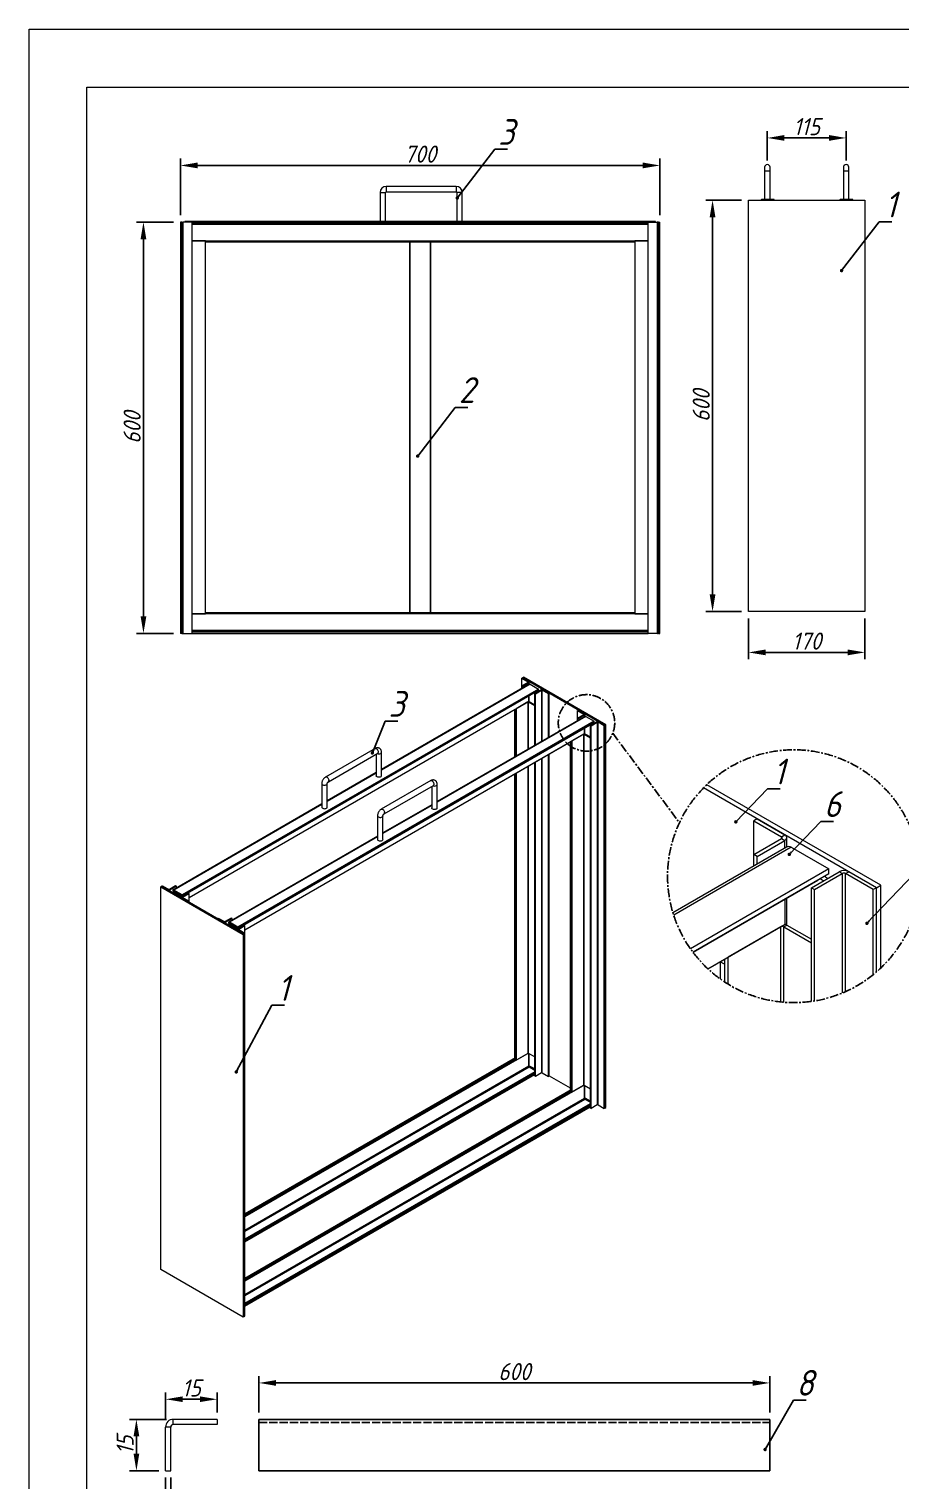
# Model space of a CAD drawing. Header units: millimetres. Extents: x -9597 to 2270, y 2583 to 7749.
# Drawn here: x -9597 to -8324, y 5631 to 7749 of the extents above; entities that cross this region are included whole.
import ezdxf

# ---------------------------------------------------------------- set-up
doc = ezdxf.new("R2010")
doc.units = ezdxf.units.MM
for name, pattern in [('ACAD_ISO02W100', [15, 12, -3]), ('CENTERX2', [20.32, 12.7, -2.54, 2.54, -2.54]), ('SLD-Solid', [0])]:
    doc.linetypes.add(name, pattern=pattern)
doc.styles.add('GENISO', font='geniso.shx', dxfattribs={"oblique": 15})
doc.dimstyles.new('Scale', dxfattribs={"dimscale": 10, "dimtxt": 2.5, "dimasz": 2.5, "dimexe": 1, "dimexo": 1, "dimgap": 0.4, "dimtad": 1, "dimdec": 0, "dimzin": 0, "dimtxsty": 'GENISO', "dimcen": 2.5, "dimclrd": 1, "dimclre": 1, "dimclrt": 256, "dimadec": 0, "dimazin": 0, "dimtfac": 1, "dimtdec": 0, "dimtmove": 0, "dimatfit": 3, "dimfxl": 1, "dimtzin": 0, "dimlwd": -1, "dimlwe": -1, "dimarcsym": 0})
doc.dimstyles.new('Scale 5B1', dxfattribs={"dimscale": 10, "dimtxt": 2.5, "dimasz": 2.5, "dimexe": 1, "dimexo": 1, "dimgap": 0.4, "dimtad": 1, "dimdec": 0, "dimlfac": 0.2, "dimzin": 0, "dimtxsty": 'GENISO', "dimcen": 2.5, "dimclrd": 1, "dimclre": 1, "dimclrt": 256, "dimadec": 0, "dimazin": 0, "dimtfac": 1, "dimtdec": 0, "dimtmove": 0, "dimatfit": 3, "dimfxl": 1, "dimtzin": 0, "dimlwd": -1, "dimlwe": -1, "dimarcsym": 0})

# ---------------------------------------------------------------- blocks, each defined once
blk = doc.blocks.new('*D40')
at = {"color": 1, "transparency": 16777216}
for p, q in [((-9397.2, 5719.6), (-9397.2, 5760.1)), ((-9347.2, 5750.1), (-9372.2, 5750.1)), ((-9322.2, 5730.8), (-9322.2, 5760.1))]:
    blk.add_line(p, q, dxfattribs=at)
for points in [[(-9372.2, 5754.3), (-9372.2, 5746), (-9397.2, 5750.1)], [(-9347.2, 5754.3), (-9347.2, 5746), (-9322.2, 5750.1)]]:
    blk.add_solid(points, dxfattribs=at)
at = {"layer": 'Defpoints', "color": 0, "transparency": 16777216}
for p in [(-9397.2, 5750.1), (-9322.2, 5720.8), (-9397.2, 5709.6)]:
    blk.add_point(p, dxfattribs=at)
at = {"transparency": 16777216, "insert": (-9359.7, 5766.6), "char_height": 25, "attachment_point": 5, "style": 'GENISO'}
blk.add_mtext('15', dxfattribs=at)
blk = doc.blocks.new('*D41')
at = {"color": 1, "transparency": 16777216}
for p, q in [((-9396.1, 5720.8), (-9449.9, 5720.8)), ((-9439.9, 5670.8), (-9439.9, 5695.8)), ((-9407.2, 5645.8), (-9449.9, 5645.8))]:
    blk.add_line(p, q, dxfattribs=at)
for points in [[(-9444.1, 5695.8), (-9435.7, 5695.8), (-9439.9, 5720.8)], [(-9444.1, 5670.8), (-9435.7, 5670.8), (-9439.9, 5645.8)]]:
    blk.add_solid(points, dxfattribs=at)
at = {"layer": 'Defpoints', "color": 0, "transparency": 16777216}
for p in [(-9439.9, 5720.8), (-9386.1, 5720.8), (-9397.2, 5645.8)]:
    blk.add_point(p, dxfattribs=at)
at = {"transparency": 16777216, "insert": (-9456.4, 5683.3), "char_height": 25, "attachment_point": 5, "rotation": 90, "style": 'GENISO'}
blk.add_mtext('15', dxfattribs=at)
blk = doc.blocks.new('*D42')
at = {"color": 1, "transparency": 16777216}
for p, q in [((-9397.2, 5635.8), (-9397.2, 5564.7)), ((-9389.7, 5635.8), (-9389.7, 5564.7)), ((-9422.2, 5574.7), (-9485.3, 5574.7)), ((-9389.7, 5574.7), (-9397.2, 5574.7)), ((-9364.7, 5574.7), (-9339.7, 5574.7))]:
    blk.add_line(p, q, dxfattribs=at)
for points in [[(-9422.2, 5578.9), (-9422.2, 5570.5), (-9397.2, 5574.7)], [(-9364.7, 5578.9), (-9364.7, 5570.5), (-9389.7, 5574.7)]]:
    blk.add_solid(points, dxfattribs=at)
at = {"layer": 'Defpoints', "color": 0, "transparency": 16777216}
for p in [(-9397.2, 5645.8), (-9389.7, 5645.8), (-9397.2, 5574.7)]:
    blk.add_point(p, dxfattribs=at)
at = {"transparency": 16777216, "insert": (-9466.3, 5591.2), "char_height": 25, "attachment_point": 5, "style": 'GENISO'}
blk.add_mtext('1.5', dxfattribs=at)
blk = doc.blocks.new('*D43')
at = {"color": 1, "transparency": 16777216}
for p, q in [((-9261, 5730.8), (-9261, 5783.9)), ((-8515.5, 5730.8), (-8515.5, 5783.9)), ((-8540.5, 5773.9), (-9236, 5773.9))]:
    blk.add_line(p, q, dxfattribs=at)
for points in [[(-9236, 5778.1), (-9236, 5769.7), (-9261, 5773.9)], [(-8540.5, 5778.1), (-8540.5, 5769.7), (-8515.5, 5773.9)]]:
    blk.add_solid(points, dxfattribs=at)
at = {"layer": 'Defpoints', "color": 0, "transparency": 16777216}
for p in [(-9261, 5773.9), (-9261, 5720.8), (-8515.5, 5720.8)]:
    blk.add_point(p, dxfattribs=at)
at = {"transparency": 16777216, "insert": (-8888.2, 5790.4), "char_height": 25, "attachment_point": 5, "style": 'GENISO'}
blk.add_mtext('600', dxfattribs=at)
blk = doc.blocks.new('*D63')
at = {"color": 1, "transparency": 16777216}
for p, q in [((-9385.7, 7467.4), (-9439.6, 7467.4)), ((-9429.6, 6892.4), (-9429.6, 7442.4)), ((-9385.7, 6867.4), (-9439.6, 6867.4))]:
    blk.add_line(p, q, dxfattribs=at)
for points in [[(-9433.8, 7442.4), (-9425.4, 7442.4), (-9429.6, 7467.4)], [(-9433.8, 6892.4), (-9425.4, 6892.4), (-9429.6, 6867.4)]]:
    blk.add_solid(points, dxfattribs=at)
at = {"layer": 'Defpoints', "color": 0, "transparency": 16777216}
for p in [(-9429.6, 7467.4), (-9375.7, 7467.4), (-9375.7, 6867.4)]:
    blk.add_point(p, dxfattribs=at)
at = {"transparency": 16777216, "insert": (-9446.1, 7167.4), "char_height": 25, "attachment_point": 5, "rotation": 90, "style": 'GENISO'}
blk.add_mtext('600', dxfattribs=at)
blk = doc.blocks.new('*D64')
at = {"color": 1, "transparency": 16777216}
for p, q in [((-9375.7, 7477.4), (-9375.7, 7560)), ((-8700.7, 7550), (-9350.7, 7550)), ((-8675.7, 7477.4), (-8675.7, 7560))]:
    blk.add_line(p, q, dxfattribs=at)
for points in [[(-9350.7, 7554.2), (-9350.7, 7545.8), (-9375.7, 7550)], [(-8700.7, 7554.2), (-8700.7, 7545.8), (-8675.7, 7550)]]:
    blk.add_solid(points, dxfattribs=at)
at = {"layer": 'Defpoints', "color": 0, "transparency": 16777216}
for p in [(-9375.7, 7550), (-9375.7, 7467.4), (-8675.7, 7467.4)]:
    blk.add_point(p, dxfattribs=at)
at = {"transparency": 16777216, "insert": (-9025.7, 7566.5), "char_height": 25, "attachment_point": 5, "style": 'GENISO'}
blk.add_mtext('700', dxfattribs=at)
blk = doc.blocks.new('*D65')
at = {"color": 1, "transparency": 16777216}
for p, q in [((-8519, 7557.3), (-8519, 7600.1)), ((-8429, 7590.1), (-8494, 7590.1)), ((-8404, 7557.3), (-8404, 7600.1))]:
    blk.add_line(p, q, dxfattribs=at)
for points in [[(-8494, 7594.3), (-8494, 7585.9), (-8519, 7590.1)], [(-8429, 7594.3), (-8429, 7585.9), (-8404, 7590.1)]]:
    blk.add_solid(points, dxfattribs=at)
at = {"layer": 'Defpoints', "color": 0, "transparency": 16777216}
for p in [(-8519, 7590.1), (-8519, 7547.3), (-8404, 7547.3)]:
    blk.add_point(p, dxfattribs=at)
at = {"transparency": 16777216, "insert": (-8461.5, 7606.6), "char_height": 25, "attachment_point": 5, "style": 'GENISO'}
blk.add_mtext('115', dxfattribs=at)
blk = doc.blocks.new('*D66')
at = {"color": 1, "transparency": 16777216}
for p, q in [((-8556.5, 7499.3), (-8608.9, 7499.3)), ((-8598.9, 6924.3), (-8598.9, 7474.3)), ((-8556.5, 6899.3), (-8608.9, 6899.3))]:
    blk.add_line(p, q, dxfattribs=at)
for points in [[(-8603.1, 7474.3), (-8594.7, 7474.3), (-8598.9, 7499.3)], [(-8603.1, 6924.3), (-8594.7, 6924.3), (-8598.9, 6899.3)]]:
    blk.add_solid(points, dxfattribs=at)
at = {"layer": 'Defpoints', "color": 0, "transparency": 16777216}
for p in [(-8598.9, 7499.3), (-8546.5, 7499.3), (-8546.5, 6899.3)]:
    blk.add_point(p, dxfattribs=at)
at = {"transparency": 16777216, "insert": (-8615.4, 7199.3), "char_height": 25, "attachment_point": 5, "rotation": 90, "style": 'GENISO'}
blk.add_mtext('600', dxfattribs=at)
blk = doc.blocks.new('*D67')
at = {"color": 1, "transparency": 16777216}
for p, q in [((-8546.5, 6889.3), (-8546.5, 6829.6)), ((-8376.5, 6889.3), (-8376.5, 6829.6)), ((-8401.5, 6839.6), (-8521.5, 6839.6))]:
    blk.add_line(p, q, dxfattribs=at)
for points in [[(-8521.5, 6843.8), (-8521.5, 6835.4), (-8546.5, 6839.6)], [(-8401.5, 6843.8), (-8401.5, 6835.4), (-8376.5, 6839.6)]]:
    blk.add_solid(points, dxfattribs=at)
at = {"layer": 'Defpoints', "color": 0, "transparency": 16777216}
for p in [(-8546.5, 6899.3), (-8376.5, 6899.3), (-8546.5, 6839.6)]:
    blk.add_point(p, dxfattribs=at)
at = {"transparency": 16777216, "insert": (-8461.5, 6856.1), "char_height": 25, "attachment_point": 5, "style": 'GENISO'}
blk.add_mtext('170', dxfattribs=at)

msp = doc.modelspace()

# ---------------------------------------------------------------- linework, layer by layer
at = {"color": 3, "lineweight": 13}
for p, q in [((-8523, 7547.3), (-8523, 7542.3)), ((-8523, 7542.3), (-8523, 7500.3)), ((-8523, 7542.3), (-8515, 7542.3)), ((-8515, 7542.3), (-8515, 7547.3)), ((-8515, 7500.3), (-8515, 7542.3)), ((-8408, 7547.3), (-8408, 7542.3)), ((-8408, 7542.3), (-8408, 7500.3)), ((-8408, 7542.3), (-8400, 7542.3)), ((-8400, 7542.3), (-8400, 7547.3)), ((-8400, 7500.3), (-8400, 7542.3)), ((-8973.2, 7519.4), (-9075.2, 7519.4)), ((-9075.2, 7519.4), (-9075.2, 7515.4)), ((-8973.2, 7519.4), (-8973.2, 7515.4)), ((-9084.2, 7510.4), (-9084.2, 7468.4)), ((-9084.2, 7510.4), (-9080.2, 7510.4)), ((-9080.2, 7510.4), (-9076.2, 7510.4)), ((-9076.2, 7468.4), (-9076.2, 7510.4)), ((-9075.2, 7515.4), (-9075.2, 7511.4)), ((-9075.2, 7511.4), (-8973.2, 7511.4)), ((-8973.2, 7515.4), (-8973.2, 7511.4)), ((-8972.2, 7510.4), (-8972.2, 7468.4)), ((-8968.2, 7510.4), (-8972.2, 7510.4)), ((-8964.2, 7510.4), (-8968.2, 7510.4)), ((-8964.2, 7468.4), (-8964.2, 7510.4)), ((-8546.5, 6899.3), (-8546.5, 7499.3)), ((-8546.5, 7499.3), (-8376.5, 7499.3)), ((-8509, 7500.3), (-8526.3, 7500.3)), ((-8526.3, 7499.3), (-8526.3, 7500.3)), ((-8509, 7499.3), (-8509, 7500.3)), ((-8394, 7500.3), (-8411.3, 7500.3)), ((-8411.3, 7499.3), (-8411.3, 7500.3)), ((-8394, 7499.3), (-8394, 7500.3)), ((-8376.5, 7499.3), (-8376.5, 6899.3)), ((-9373.7, 7467.4), (-9375.7, 7467.4)), ((-9375.7, 7467.4), (-9375.7, 6867.4)), ((-9373.7, 7467.4), (-9372.2, 7467.4)), ((-9373.7, 6867.4), (-9373.7, 7467.4)), ((-9372.2, 6867.4), (-9372.2, 7467.4)), ((-9371.4, 7467.4), (-9372.2, 7467.4)), ((-9371.4, 6867.4), (-9371.4, 7467.4)), ((-9358.7, 7467.4), (-9371.4, 7467.4)), ((-8682.2, 7468.4), (-9369.2, 7468.4)), ((-9369.2, 7467.4), (-9369.2, 7468.4)), ((-9358.7, 6867.4), (-9358.7, 7467.4)), ((-8692.7, 7466.4), (-9358.7, 7466.4)), ((-9358.7, 7464.9), (-8692.7, 7464.9)), ((-9358.7, 7464.2), (-8692.7, 7464.2)), ((-8692.7, 6867.4), (-8692.7, 7467.4)), ((-8692.7, 7467.4), (-8679.9, 7467.4)), ((-8682.2, 7467.4), (-8682.2, 7468.4)), ((-8679.9, 7467.4), (-8679.9, 6867.4)), ((-8679.2, 7467.4), (-8679.9, 7467.4)), ((-8677.7, 7467.4), (-8679.2, 7467.4)), ((-8679.2, 6867.4), (-8679.2, 7467.4)), ((-8677.7, 6867.4), (-8677.7, 7467.4)), ((-8677.7, 7467.4), (-8675.7, 7467.4)), ((-8675.7, 6867.4), (-8675.7, 7467.4)), ((-9339.2, 7439.9), (-9358.7, 7439.9)), ((-9358.7, 7439.9), (-8692.7, 7439.9)), ((-9339.2, 6895.9), (-9339.2, 7439.9)), ((-9339.2, 7438.4), (-8712.2, 7438.4)), ((-8712.2, 7439.9), (-8712.2, 6895.9)), ((-8692.7, 7439.9), (-8712.2, 7439.9)), ((-9358.7, 6895.9), (-9339.2, 6895.9)), ((-8692.7, 6895.9), (-9358.7, 6895.9)), ((-8712.2, 6897.4), (-9339.2, 6897.4)), ((-8712.2, 6895.9), (-8692.7, 6895.9)), ((-8376.5, 6899.3), (-8546.5, 6899.3)), ((-9373.7, 6867.4), (-9375.7, 6867.4)), ((-9373.7, 6867.4), (-9372.2, 6867.4)), ((-9372.2, 6867.4), (-9371.4, 6867.4)), ((-9371.4, 6867.4), (-9358.7, 6867.4)), ((-8692.7, 6871.6), (-9358.7, 6871.6)), ((-8692.7, 6870.9), (-9358.7, 6870.9)), ((-9358.7, 6869.4), (-8692.7, 6869.4)), ((-9358.7, 6867.4), (-8692.7, 6867.4)), ((-8679.9, 6867.4), (-8692.7, 6867.4)), ((-8679.9, 6867.4), (-8679.2, 6867.4)), ((-8677.7, 6867.4), (-8679.2, 6867.4)), ((-8677.7, 6867.4), (-8675.7, 6867.4)), ((-8876.2, 6802.5), (-8877.2, 6801.8)), ((-8877.2, 6801.8), (-8868.2, 6796.6)), ((-8877.2, 6790.8), (-8877.2, 6801.8)), ((-8876.2, 6802.5), (-8874.8, 6803.3)), ((-8876.2, 6802.5), (-8867.2, 6797.2)), ((-8756, 6733.1), (-8876.2, 6802.5)), ((-8754.6, 6733.9), (-8874.8, 6803.3)), ((-8852.8, 6786.1), (-9373.2, 6485.8)), ((-8852.8, 6784.5), (-9373.2, 6484.1)), ((-9371.7, 6484.9), (-8856.4, 6782.5)), ((-8866.6, 6793.2), (-9082.1, 6668.8)), ((-8865.1, 6793.2), (-9082.1, 6667.9)), ((-8877.2, 6790.8), (-8868.2, 6796)), ((-8876.2, 6790.2), (-8877.2, 6790.8)), ((-8877.2, 6787.1), (-8877.2, 6790.8)), ((-8876.2, 6790.2), (-8867.2, 6795.4)), ((-8876.2, 6787.7), (-8876.2, 6790.2)), ((-8868.2, 6796.6), (-8867.2, 6797.2)), ((-8868.2, 6796.6), (-8868.2, 6796)), ((-8868.2, 6796), (-8867.2, 6795.4)), ((-8867.2, 6792.9), (-8867.2, 6795.4)), ((-8866.5, 6793.3), (-8866.5, 6796.3)), ((-8865.1, 6793.2), (-8852.8, 6786.1)), ((-8858.5, 6780), (-8849.5, 6785.2)), ((-8858.5, 6780), (-8857.4, 6779.4)), ((-8858.5, 6704), (-8858.5, 6780)), ((-8857.4, 6779.4), (-8848.4, 6784.6)), ((-8857.4, 6704.6), (-8857.4, 6779.4)), ((-8856.4, 6782.5), (-8856.4, 6782.5)), ((-8854.6, 6782.2), (-8855.7, 6782.9)), ((-8853.2, 6783.1), (-8854.3, 6783.7)), ((-8852.8, 6784.5), (-8852.8, 6786.1)), ((-8848.4, 6784.6), (-8849.5, 6785.2)), ((-8848.4, 6784.6), (-8848.4, 6709.8)), ((-8847.4, 6784.6), (-8846.3, 6785.2)), ((-8838.4, 6779.4), (-8847.4, 6784.6)), ((-8847.4, 6710.4), (-8847.4, 6784.6)), ((-8837.3, 6780), (-8846.3, 6785.2)), ((-8837.3, 6780), (-8838.4, 6779.4)), ((-8838.4, 6715.6), (-8838.4, 6779.4)), ((-8837.3, 6716.2), (-8837.3, 6780)), ((-9362.9, 6481.9), (-8867, 6768.2)), ((-9362.9, 6481.9), (-8886.8, 6756.7)), ((-8886.8, 6756.7), (-8886.8, 6687.7)), ((-8868.6, 6767.3), (-8885.7, 6757.3)), ((-8885.7, 6757.3), (-8885.7, 6688.3)), ((-8868.6, 6767.3), (-8868.6, 6698.2)), ((-8867.5, 6767.3), (-8866.5, 6767.9)), ((-8867.5, 6767.3), (-8858.5, 6762)), ((-8867.5, 6698.8), (-8867.5, 6767.3)), ((-8867, 6768.2), (-8867, 6776.3)), ((-8866.5, 6767.9), (-8866.5, 6776.6)), ((-8866.5, 6767.9), (-8858.5, 6763.3)), ((-8771.5, 6739.2), (-9291.8, 6438.8)), ((-8771.5, 6737.6), (-9291.8, 6437.2)), ((-9290.4, 6438), (-8775.1, 6735.5)), ((-8785.3, 6746.3), (-9000.8, 6621.9)), ((-8783.7, 6746.2), (-9000.8, 6620.9)), ((-8888.2, 6755.9), (-8888.2, 6755.9)), ((-8886.8, 6755.1), (-8888.2, 6755.9)), ((-8888.2, 6755.9), (-8888.2, 6686.9)), ((-8886.8, 6755.1), (-8886.8, 6687.7)), ((-8794.9, 6755.5), (-8795.9, 6754.9)), ((-8795.9, 6743.9), (-8795.9, 6754.9)), ((-8795.9, 6754.9), (-8786.9, 6749.7)), ((-8795.9, 6743.9), (-8786.9, 6749.1)), ((-8794.9, 6743.3), (-8795.9, 6743.9)), ((-8795.9, 6740.1), (-8795.9, 6743.9)), ((-8794.9, 6755.5), (-8785.8, 6750.3)), ((-8794.9, 6743.3), (-8785.8, 6748.5)), ((-8794.9, 6740.7), (-8794.9, 6743.3)), ((-8786.9, 6749.7), (-8785.8, 6750.3)), ((-8786.9, 6749.7), (-8786.9, 6749.1)), ((-8786.9, 6749.1), (-8785.8, 6748.5)), ((-8785.8, 6745.9), (-8785.8, 6748.5)), ((-8785.2, 6746.3), (-8785.2, 6749.4)), ((-8783.7, 6746.2), (-8771.5, 6739.2)), ((-8777.2, 6733.1), (-8768.2, 6738.3)), ((-8776.1, 6732.4), (-8767.1, 6737.7)), ((-8775.1, 6735.5), (-8775.1, 6735.5)), ((-8773.3, 6735.3), (-8774.4, 6735.9)), ((-8771.9, 6736.1), (-8772.9, 6736.7)), ((-8771.5, 6737.6), (-8771.5, 6739.2)), ((-8767.1, 6737.7), (-8768.2, 6738.3)), ((-8767.1, 6737.7), (-8767.1, 6179.4)), ((-8766.1, 6737.7), (-8765, 6738.3)), ((-8757, 6732.4), (-8766.1, 6737.7)), ((-8766.1, 6179.4), (-8766.1, 6737.7)), ((-8756, 6733.1), (-8765, 6738.3)), ((-9281.6, 6434.9), (-8785.7, 6721.2)), ((-8787.3, 6720.3), (-8804.4, 6710.4)), ((-8787.3, 6720.3), (-8787.3, 6207.8)), ((-8786.2, 6720.3), (-8785.2, 6720.9)), ((-8786.2, 6207.8), (-8786.2, 6720.3)), ((-8786.2, 6720.3), (-8777.2, 6715.1)), ((-8785.7, 6721.2), (-8785.7, 6729.4)), ((-8785.2, 6720.9), (-8785.2, 6729.7)), ((-8785.2, 6720.9), (-8777.2, 6716.3)), ((-8777.2, 6733.1), (-8776.1, 6732.4)), ((-8777.2, 6174.8), (-8777.2, 6733.1)), ((-8776.1, 6174.2), (-8776.1, 6732.4)), ((-8756, 6733.1), (-8757, 6732.4)), ((-8757, 6174.2), (-8757, 6732.4)), ((-8756, 6733.1), (-8754.6, 6733.9)), ((-8756, 6174.8), (-8756, 6733.1)), ((-8754.6, 6175.6), (-8754.6, 6733.9)), ((-9281.6, 6434.9), (-8805.5, 6709.8)), ((-9091.6, 6699.4), (-9163.7, 6657.8)), ((-9082.1, 6659.6), (-9082.1, 6693.9)), ((-8806.9, 6709), (-8806.9, 6709)), ((-8805.5, 6708.2), (-8806.9, 6709)), ((-8806.9, 6709), (-8806.9, 6202.2)), ((-8805.5, 6709.8), (-8805.5, 6198.5)), ((-8805.5, 6708.2), (-8805.5, 6201.3)), ((-8804.4, 6710.4), (-8804.4, 6197.9)), ((-9159.7, 6650.9), (-9087.6, 6692.5)), ((-9090.1, 6691.1), (-9090.1, 6659.6)), ((-9087.6, 6692.5), (-9087.6, 6692.5)), ((-8868.6, 6673.4), (-8868.6, 6254.7)), ((-8867.5, 6254.7), (-8867.5, 6674)), ((-8858.5, 6221.7), (-8858.5, 6679.2)), ((-8857.4, 6221.1), (-8857.4, 6679.8)), ((-8848.4, 6685), (-8848.4, 6226.3)), ((-8847.4, 6226.3), (-8847.4, 6685.6)), ((-8838.4, 6221.1), (-8838.4, 6690.8)), ((-8837.3, 6221.7), (-8837.3, 6691.4)), ((-9090.1, 6664.2), (-9161.3, 6623.1)), ((-9090.1, 6663.3), (-9161.3, 6622.2)), ((-9010.3, 6652.5), (-9082.4, 6610.9)), ((-8888.2, 6662), (-8888.2, 6249.1)), ((-8886.8, 6662.8), (-8886.8, 6245.4)), ((-8886.8, 6662.8), (-8886.8, 6248.3)), ((-8885.7, 6663.5), (-8885.7, 6244.8)), ((-9169.3, 6648.2), (-9169.3, 6613.9)), ((-9161.3, 6613.9), (-9161.3, 6648.2)), ((-9078.4, 6603.9), (-9006.3, 6645.6)), ((-9008.8, 6644.2), (-9008.8, 6612.7)), ((-9006.3, 6645.6), (-9006.3, 6645.6)), ((-9000.8, 6612.7), (-9000.8, 6647)), ((-8359.7, 6496.3), (-8612.1, 6642)), ((-8353.3, 6499.9), (-8607.4, 6646.6)), ((-9169.3, 6618.5), (-9386.6, 6493)), ((-9169.3, 6617.6), (-9385.4, 6492.8)), ((-9008.8, 6617.3), (-9080, 6576.2)), ((-9008.8, 6616.3), (-9080, 6575.2)), ((-9088, 6601.3), (-9088, 6567)), ((-9080, 6567), (-9080, 6601.3)), ((-8533.9, 6596.9), (-8538.6, 6594.1)), ((-8538.6, 6544.8), (-8538.6, 6594.1)), ((-8538.6, 6594.1), (-8498.2, 6570.8)), ((-8533.9, 6596.9), (-8493.5, 6573.5)), ((-9088, 6571.5), (-9305.3, 6446.1)), ((-9088, 6570.6), (-9304, 6445.9)), ((-8538.6, 6544.8), (-8498.2, 6568.1)), ((-8498.2, 6570.8), (-8493.5, 6573.5)), ((-8498.2, 6570.8), (-8498.2, 6568.1)), ((-8498.2, 6568.1), (-8493.5, 6565.3)), ((-8490.5, 6555.7), (-8490.5, 6569.4)), ((-8490.8, 6555.5), (-8656.7, 6459.7)), ((-8484, 6555.3), (-8655.6, 6456.2)), ((-8533.9, 6542), (-8493.5, 6565.3)), ((-8493.5, 6554), (-8493.5, 6565.3)), ((-8484, 6555.3), (-8429.3, 6523.7)), ((-8429.3, 6523.7), (-8631.2, 6407.2)), ((-8533.9, 6542), (-8538.6, 6544.8)), ((-8538.6, 6527.9), (-8538.6, 6544.8)), ((-8533.9, 6530.7), (-8533.9, 6542)), ((-8429.3, 6516.4), (-8429.3, 6523.7)), ((-8429.3, 6516.4), (-8627.4, 6402.1)), ((-8627.4, 6402.1), (-8445.2, 6507.3)), ((-8454.7, 6496.3), (-8414.3, 6519.6)), ((-8449.9, 6493.5), (-8409.5, 6516.9)), ((-8445.2, 6507.3), (-8445.2, 6507.3)), ((-8437.3, 6506.3), (-8442, 6509.1)), ((-8430.9, 6510), (-8435.7, 6512.7)), ((-8409.5, 6516.9), (-8414.3, 6519.6)), ((-8409.5, 6516.9), (-8409.5, 6342.8)), ((-8404.8, 6516.9), (-8400.1, 6519.6)), ((-8364.4, 6493.5), (-8404.8, 6516.9)), ((-8404.8, 6344.8), (-8404.8, 6516.9)), ((-8359.7, 6496.3), (-8400.1, 6519.6)), ((-9402.9, 6498.4), (-9404.3, 6497.6)), ((-9404.3, 6497.6), (-9284.1, 6428.2)), ((-9404.3, 5939.3), (-9404.3, 6497.6)), ((-9402.9, 6498.4), (-9401.8, 6499)), ((-9402.9, 6498.4), (-9393.8, 6493.2)), ((-9402.9, 6498.4), (-9282.6, 6429)), ((-9401.8, 6499), (-9392.8, 6493.8)), ((-9392.8, 6493.8), (-9393.8, 6493.2)), ((-9382.7, 6499), (-9391.7, 6493.8)), ((-9391.7, 6493.8), (-9390.7, 6493.2)), ((-9381.6, 6498.4), (-9390.7, 6493.2)), ((-9390.7, 6491.4), (-9390.7, 6493.2)), ((-9385.4, 6491.2), (-9386.8, 6492)), ((-9386.8, 6492), (-9385.4, 6491.2)), ((-9386.2, 6490.5), (-9386.2, 6488.8)), ((-9373.2, 6485.8), (-9385.4, 6492.8)), ((-9385.4, 6491.2), (-9385.4, 6492.8)), ((-9385.4, 6491.2), (-9384.2, 6490.5)), ((-9373.2, 6484.1), (-9385.4, 6491.2)), ((-9385.4, 6491.2), (-9383.9, 6490.4)), ((-9385.4, 6491.2), (-9385.4, 6491.2)), ((-9383.9, 6490.4), (-9385.4, 6489.5)), ((-9385.4, 6489.5), (-9373.4, 6482.7)), ((-9385.4, 6489.5), (-9385.4, 6488.3)), ((-9383.9, 6490.4), (-9372.1, 6483.5)), ((-9383.4, 6490), (-9383.4, 6490)), ((-9381.6, 6498.4), (-9382.7, 6499)), ((-9382.3, 6489.4), (-9382.3, 6489.4)), ((-9381.6, 6495.9), (-9381.6, 6498.4)), ((-9373.6, 6482.1), (-9373.6, 6481.6)), ((-9373.2, 6484.1), (-9373.2, 6485.8)), ((-9364, 6488.2), (-9373, 6483)), ((-9371.9, 6482.4), (-9373, 6483)), ((-9371.9, 6481.8), (-9373, 6481.2)), ((-9362.9, 6487.6), (-9371.9, 6482.4)), ((-9371.9, 6481.8), (-9371.9, 6482.4)), ((-9362.9, 6476.6), (-9371.9, 6481.8)), ((-9371.7, 6484.9), (-9371.7, 6484.9)), ((-9371.7, 6484.9), (-9371.7, 6484.9)), ((-9364, 6488.2), (-9362.9, 6487.6)), ((-9362.9, 6476.6), (-9362.9, 6487.6)), ((-8454.7, 6496.3), (-8449.9, 6493.5)), ((-8454.7, 6330.5), (-8454.7, 6496.3)), ((-8449.9, 6331.2), (-8449.9, 6493.5)), ((-8359.7, 6496.3), (-8364.4, 6493.5)), ((-8364.4, 6369.6), (-8364.4, 6493.5)), ((-8359.7, 6496.3), (-8353.3, 6499.9)), ((-8359.7, 6373.6), (-8359.7, 6496.3)), ((-8353.3, 6379.3), (-8353.3, 6499.9)), ((-9364, 6476), (-9373, 6481.2)), ((-9364, 6476), (-9362.9, 6476.6)), ((-9362.9, 6475.4), (-9362.9, 6476.6)), ((-8492.7, 6443.2), (-8492.7, 6479.8)), ((-8490.4, 6441.9), (-8490.4, 6481.2)), ((-9321.5, 6451.5), (-9320.5, 6452.1)), ((-9321.5, 6451.5), (-9312.5, 6446.3)), ((-9320.5, 6452.1), (-9311.4, 6446.9)), ((-9311.4, 6446.9), (-9312.5, 6446.3)), ((-9301.4, 6452.1), (-9310.4, 6446.9)), ((-9310.4, 6446.9), (-9309.3, 6446.3)), ((-9300.3, 6451.5), (-9309.3, 6446.3)), ((-9309.3, 6444.4), (-9309.3, 6446.3)), ((-9304, 6444.2), (-9305.5, 6445.1)), ((-9305.5, 6445.1), (-9304, 6444.2)), ((-9304.8, 6443.5), (-9304.8, 6441.8)), ((-9291.8, 6438.8), (-9304, 6445.9)), ((-9304, 6444.2), (-9304, 6445.9)), ((-9304, 6444.2), (-9302.8, 6443.5)), ((-9291.8, 6437.2), (-9304, 6444.2)), ((-9304, 6444.2), (-9302.6, 6443.4)), ((-9304, 6444.2), (-9304, 6444.2)), ((-9302.6, 6443.4), (-9304, 6442.6)), ((-9304, 6442.6), (-9292.1, 6435.7)), ((-9304, 6442.6), (-9304, 6441.4)), ((-9302.6, 6443.4), (-9290.8, 6436.6)), ((-9302.1, 6443.1), (-9302.1, 6443.1)), ((-9300.3, 6451.5), (-9301.4, 6452.1)), ((-9301, 6442.5), (-9301, 6442.5)), ((-9300.3, 6448.9), (-9300.3, 6451.5)), ((-9282.6, 6441.3), (-9291.7, 6436.1)), ((-9281.6, 6440.7), (-9290.6, 6435.4)), ((-9282.6, 6441.3), (-9281.6, 6440.7)), ((-9281.6, 6429.6), (-9281.6, 6440.7)), ((-8605.7, 6378), (-8492.7, 6443.2)), ((-8499.8, 6439.1), (-8576.6, 6394.8)), ((-8499.8, 6439.1), (-8499.8, 6329.8)), ((-8495.1, 6439.1), (-8490.4, 6441.9)), ((-8495.1, 6329.3), (-8495.1, 6439.1)), ((-8495.1, 6439.1), (-8454.7, 6415.8)), ((-8490.4, 6441.9), (-8454.7, 6421.3)), ((-9292.3, 6435.1), (-9292.3, 6434.6)), ((-9291.8, 6437.2), (-9291.8, 6438.8)), ((-9290.6, 6435.4), (-9291.7, 6436.1)), ((-9290.6, 6434.8), (-9291.7, 6434.2)), ((-9282.6, 6429), (-9291.7, 6434.2)), ((-9290.6, 6434.8), (-9290.6, 6435.4)), ((-9281.6, 6429.6), (-9290.6, 6434.8)), ((-9290.4, 6438), (-9290.4, 6438)), ((-9290.4, 6438), (-9290.4, 6438)), ((-9282.6, 6429), (-9284.1, 6428.2)), ((-9284.1, 6428.2), (-9284.1, 5869.9)), ((-9282.6, 6429), (-9281.6, 6429.6)), ((-9282.6, 5870.8), (-9282.6, 6429)), ((-9281.6, 5871.4), (-9281.6, 6429.6)), ((-8605.7, 6378), (-8581.4, 6392)), ((-8587.7, 6388.4), (-8587.7, 6388.4)), ((-8581.4, 6384.7), (-8587.7, 6388.4)), ((-8587.7, 6388.4), (-8587.7, 6363.3)), ((-8581.4, 6392), (-8581.4, 6359)), ((-8581.4, 6384.7), (-8581.4, 6359)), ((-8576.6, 6394.8), (-8576.6, 6355.9)), ((-8868.6, 6254.7), (-9281.6, 6016.3)), ((-8886.8, 6248.3), (-9281.6, 6020.4)), ((-8888.2, 6249.1), (-8886.8, 6248.3)), ((-8886.8, 6248.3), (-8888.2, 6249.1)), ((-8885.7, 6244.8), (-8868.6, 6254.7)), ((-8858.5, 6249.5), (-8867.5, 6254.7)), ((-8867, 6235.8), (-8867, 6254.4)), ((-8866.5, 6236.6), (-8866.5, 6254.1)), ((-8886.8, 6246.7), (-9281.6, 6018.7)), ((-8886.8, 6245.4), (-9281.6, 6017.5)), ((-8867, 6235.8), (-9281.6, 5996.5)), ((-9281.6, 5995.3), (-8866.5, 6234.9)), ((-8858.5, 6227.9), (-9281.6, 5983.6)), ((-8886.8, 6245.4), (-8885.7, 6244.8)), ((-8866.1, 6236.3), (-8867, 6236.9)), ((-8866.1, 6236.3), (-8867, 6235.8)), ((-8866.5, 6236.6), (-8858.5, 6232)), ((-8866.5, 6234.9), (-8865.1, 6235.7)), ((-8866.5, 6234.9), (-8858.5, 6230.3)), ((-8858.5, 6232), (-8865.1, 6235.7)), ((-8858.5, 6226.6), (-9281.6, 5982.4)), ((-9281.6, 5981.2), (-8858.5, 6225.4)), ((-9281.6, 5979.6), (-8858.5, 6223.8)), ((-8787.3, 6207.8), (-9281.6, 5922.4)), ((-8858.5, 6221.7), (-8857.4, 6221.1)), ((-8848.4, 6226.3), (-8857.4, 6221.1)), ((-8847.4, 6226.3), (-8838.4, 6221.1)), ((-8837.3, 6221.7), (-8838.4, 6221.1)), ((-8837.3, 6221.7), (-8806.9, 6204.2)), ((-8804.4, 6197.9), (-8787.3, 6207.8)), ((-8777.2, 6202.6), (-8786.2, 6207.8)), ((-8785.7, 6188.9), (-8785.7, 6207.5)), ((-8785.2, 6189.6), (-8785.2, 6207.2)), ((-8805.5, 6201.3), (-9281.6, 5926.5)), ((-8805.5, 6199.7), (-9281.6, 5924.9)), ((-8805.5, 6198.5), (-9281.6, 5923.6)), ((-8785.7, 6188.9), (-9281.6, 5902.6)), ((-9281.6, 5901.4), (-8785.2, 6188)), ((-8806.9, 6202.2), (-8805.5, 6201.3)), ((-8805.5, 6201.3), (-8806.9, 6202.2)), ((-8805.5, 6198.5), (-8804.4, 6197.9)), ((-8784.8, 6189.4), (-8785.7, 6189.9)), ((-8784.8, 6189.4), (-8785.7, 6188.9)), ((-8785.2, 6189.6), (-8777.2, 6185)), ((-8785.2, 6188), (-8783.7, 6188.8)), ((-8785.2, 6188), (-8777.2, 6183.4)), ((-8777.2, 6185), (-8783.7, 6188.8)), ((-8777.2, 6180.9), (-9281.6, 5889.7)), ((-8777.2, 6179.7), (-9281.6, 5888.5)), ((-9281.6, 5887.3), (-8777.2, 6178.5)), ((-9281.6, 5885.7), (-8777.2, 6176.8)), ((-8777.2, 6174.8), (-8776.1, 6174.2)), ((-8767.1, 6179.4), (-8776.1, 6174.2)), ((-8766.1, 6179.4), (-8757, 6174.2)), ((-8756, 6174.8), (-8757, 6174.2)), ((-8756, 6174.8), (-8754.6, 6175.6)), ((-9284.1, 5869.9), (-9404.3, 5939.3)), ((-9282.6, 5870.8), (-9284.1, 5869.9)), ((-9282.6, 5870.8), (-9281.6, 5871.4)), ((-9322.2, 5720.8), (-9386.1, 5720.8)), ((-9386.1, 5713.3), (-9386.1, 5720.8)), ((-9322.2, 5720.8), (-9322.2, 5713.3)), ((-9389.7, 5709.6), (-9397.2, 5709.6)), ((-9397.2, 5645.8), (-9397.2, 5709.6)), ((-9389.7, 5645.8), (-9389.7, 5709.6)), ((-9322.2, 5713.3), (-9386.1, 5713.3)), ((-9397.2, 5645.8), (-9389.7, 5645.8))]:
    msp.add_line(p, q, dxfattribs=at)
at = {"color": 3}
for p, q in [((-9040.7, 7438.4), (-9040.7, 6897.4)), ((-9010.7, 7438.4), (-9010.7, 6897.4)), ((-9261, 5645.8), (-9261, 5720.8)), ((-9261, 5720.8), (-8515.5, 5720.8)), ((-8515.5, 5720.8), (-8515.5, 5645.8)), ((-9261, 5645.8), (-8515.5, 5645.8))]:
    msp.add_line(p, q, dxfattribs=at)
at = {"color": 1, "linetype": 'CENTERX2'}
msp.add_line((-8744.6, 6721.6), (-8647.3, 6591.3), dxfattribs=at)
at = {"color": 3, "linetype": 'ACAD_ISO02W100'}
msp.add_line((-9261, 5716.1), (-8515.5, 5716.1), dxfattribs=at)
at = {"color": 7, "linetype": 'SLD-Solid', "lineweight": 0}
for points in [[(-9596.6, 7749), (-4918.8, 7749), (-4918.8, 4457.6), (-9596.6, 4457.6)], [(-9512.1, 7664.4), (-5003.4, 7664.4), (-5003.4, 4542.1), (-9512.1, 4542.1)]]:
    msp.add_lwpolyline(points, close=True, dxfattribs=at)
at = {"color": 3, "lineweight": 13, "flags": 128}
for points in [[(-8866.5, 6767.9), (-8866.8, 6768), (-8867.1, 6768.1)], [(-8785.2, 6720.9), (-8785.5, 6721.1), (-8785.8, 6721.2)], [(-9091.6, 6699.4), (-9091, 6699.6), (-9090.2, 6699.5), (-9089.4, 6699.1), (-9088.6, 6698.4), (-9087.9, 6697.5), (-9087.3, 6696.5), (-9086.9, 6695.4), (-9086.8, 6694.4)], [(-9163.7, 6657.8), (-9163.2, 6658), (-9162.4, 6657.9), (-9161.5, 6657.5), (-9160.7, 6656.8), (-9160, 6655.9), (-9159.4, 6654.8), (-9159, 6653.8), (-9158.9, 6652.7)], [(-9083.3, 6658), (-9084.2, 6657.6), (-9085.3, 6657.4), (-9086.5, 6657.4), (-9087.7, 6657.5), (-9088.7, 6657.9), (-9089.5, 6658.4), (-9089.9, 6659.1), (-9090.1, 6659.6)], [(-9010.3, 6652.5), (-9009.7, 6652.7), (-9008.9, 6652.6), (-9008.1, 6652.2), (-9007.3, 6651.5), (-9006.5, 6650.6), (-9006, 6649.5), (-9005.6, 6648.4), (-9005.5, 6647.4)], [(-9169.3, 6648.2), (-9169.1, 6647.6), (-9168.7, 6647), (-9167.9, 6646.5), (-9166.9, 6646.1), (-9165.7, 6645.9), (-9164.5, 6646), (-9163.4, 6646.2), (-9162.5, 6646.6)], [(-9169.3, 6613.9), (-9169.1, 6613.3), (-9168.7, 6612.7), (-9167.9, 6612.2), (-9166.9, 6611.8), (-9165.7, 6611.6), (-9164.5, 6611.7), (-9163.4, 6611.9), (-9162.5, 6612.3)], [(-9082.4, 6610.9), (-9081.8, 6611), (-9081.1, 6611), (-9080.2, 6610.5), (-9079.4, 6609.8), (-9078.7, 6608.9), (-9078.1, 6607.9), (-9077.7, 6606.8), (-9077.6, 6605.8)], [(-9001.9, 6611.1), (-9002.9, 6610.7), (-9004, 6610.4), (-9005.2, 6610.4), (-9006.4, 6610.6), (-9007.4, 6611), (-9008.2, 6611.5), (-9008.6, 6612.1), (-9008.8, 6612.7)], [(-9088, 6601.3), (-9087.8, 6600.7), (-9087.3, 6600.1), (-9086.6, 6599.5), (-9085.6, 6599.2), (-9084.4, 6599), (-9083.2, 6599), (-9082.1, 6599.2), (-9081.1, 6599.6)], [(-9088, 6567), (-9087.8, 6566.4), (-9087.3, 6565.8), (-9086.6, 6565.2), (-9085.6, 6564.9), (-9084.4, 6564.7), (-9083.2, 6564.7), (-9082.1, 6564.9), (-9081.1, 6565.4)], [(-8490.4, 6441.9), (-8491.9, 6442.6), (-8493.1, 6443)]]:
    msp.add_lwpolyline(points, dxfattribs=at)
at = {"color": 1, "linetype": 'CENTERX2'}
for centre, radius in [((-8782.9, 6736.8), 41.2), ((-8480.2, 6513.1), 184.4)]:
    msp.add_circle(centre, radius, dxfattribs=at)
at = {"color": 3, "lineweight": 13}
for centre, radius, start, end in [((-8519, 7547.3), 4, 0, 180), ((-8404, 7547.3), 4, 0, 180), ((-9075.2, 7510.4), 9, 90, 180), ((-8973.2, 7510.4), 9, 0, 90), ((-9075.2, 7510.4), 1, 90, 180), ((-8973.2, 7510.4), 1, 0, 90), ((-8526.3, 7497.6), 2.74, 90, 140.6109), ((-8411.3, 7497.6), 2.74, 90, 140.6109), ((-8868.3, 6796.3), 0.322, 290.7791, 69.2209), ((-8867.5, 6796.3), 0.977, 290.7836, 69.2164), ((-8847.9, 6782.2), 3.44, 62.6093, 117.3907), ((-8847.9, 6783.6), 1.13, 62.6091, 117.3896), ((-8868.1, 6766.2), 1.13, 62.608, 117.392), ((-8787, 6749.4), 0.322, 290.7805, 69.2195), ((-8786.2, 6749.4), 0.977, 290.784, 69.216), ((-8766.6, 6735.2), 3.44, 62.61, 117.39), ((-8766.6, 6736.7), 1.13, 62.6096, 117.3904), ((-8786.7, 6719.3), 1.13, 62.6103, 117.3897), ((-9088.7, 6694.1), 1.96, 304.8224, 6.4901), ((-9084, 6694.1), 1.96, 293.5091, 355.1443), ((-9086.1, 6697.8), 6.22, 248.2187, 297.243), ((-9160.9, 6652.5), 1.97, 305.7638, 6.3978), ((-9084, 6659.8), 1.96, 293.5063, 355.173), ((-9163.2, 6648.4), 1.97, 293.6195, 354.0214), ((-9004.8, 6650.9), 6.22, 248.219, 297.2427), ((-9007.4, 6647.2), 1.96, 304.8224, 6.4901), ((-9002.7, 6647.2), 1.96, 293.5091, 355.1443), ((-9163.2, 6614.1), 1.96, 293.5087, 355.1706), ((-9002.7, 6612.9), 1.96, 293.5051, 355.1757), ((-9081.9, 6601.5), 1.97, 293.6195, 354.0214), ((-9079.6, 6605.6), 1.97, 305.7638, 6.3978), ((-9081.9, 6567.2), 1.96, 293.5075, 355.1733), ((-8498.7, 6569.4), 1.44, 290.7805, 69.2195), ((-8495, 6569.4), 4.37, 290.784, 69.216), ((-8407.2, 6506), 15.4, 62.61, 117.39), ((-8407.2, 6512.4), 5.07, 62.6096, 117.3904), ((-9392.2, 6496.3), 3.44, 242.6123, 297.3877), ((-9392.2, 6494.8), 1.13, 242.615, 297.385), ((-9372.6, 6482.1), 0.977, 110.7871, 249.2129), ((-9371.8, 6482.1), 0.322, 110.7994, 249.2046), ((-9310.9, 6449.3), 3.44, 242.6125, 297.3875), ((-9310.9, 6447.9), 1.13, 242.6156, 297.3844), ((-8497.5, 6434.6), 5.07, 62.6103, 117.3897), ((-9291.3, 6435.1), 0.977, 110.7884, 249.2116), ((-9290.5, 6435.1), 0.322, 110.7973, 249.2027), ((-8868.1, 6253.7), 1.13, 62.608, 117.392), ((-8865.9, 6235.9), 1.13, 182.6042, 237.3955), ((-8847.9, 6225.3), 1.13, 62.6091, 117.3896), ((-8786.7, 6206.8), 1.13, 62.6103, 117.3897), ((-8784.5, 6188.9), 1.13, 182.6065, 237.3933), ((-8766.6, 6178.4), 1.13, 62.6096, 117.3904), ((-9386.1, 5709.6), 11.2, 90, 180), ((-9386.1, 5709.6), 3.68, 90, 180)]:
    msp.add_arc(centre, radius, start, end, dxfattribs=at)
for centre, major_axis, ratio, start_param, end_param in [((-8865.6, 6790.6), (-0.6, 2.74), 0.698235, 5.716518, 6.501835), ((-8784.3, 6743.7), (-0.6, 2.74), 0.698235, 5.716518, 6.501835), ((-8486.4, 6543.9), (-2.7, 12.3), 0.698235, 5.716518, 6.501835), ((-9384.8, 6490.9), (-1.81, 2.11), 0.41002, 5.420966, 6.991762), ((-9383.4, 6490.1), (2.73, -0.51), 0.409906, 2.433066, 4.003863), ((-9384.8, 6490.9), (0.737, -0.425), 0.00007, 2.356235, 3.927031), ((-9383.4, 6490.1), (0.737, -0.425), 0.00007, 2.356235, 3.21933), ((-9303.5, 6443.9), (-1.81, 2.11), 0.41002, 5.420966, 6.991762), ((-9302.1, 6443.1), (2.73, -0.51), 0.409906, 2.433066, 4.003863), ((-9303.5, 6443.9), (0.737, -0.425), 0.00007, 2.356235, 3.927031), ((-9302.1, 6443.1), (0.737, -0.425), 0.00007, 2.356235, 3.21933), ((-8867, 6236.9), (0.737, -0.425), 0.00007, 4.71243, 5.497828), ((-8865.6, 6236), (0.737, -0.425), 0.00007, 3.927031, 5.497828), ((-8785.7, 6189.9), (0.737, -0.425), 0.00007, 4.71243, 5.497828), ((-8784.3, 6189.1), (0.737, -0.425), 0.00007, 3.927031, 5.497828)]:
    msp.add_ellipse(centre, major_axis=major_axis, ratio=ratio, start_param=start_param, end_param=end_param, dxfattribs=at)
for points, knots in [([(-9082.1, 6693.9), (-9082.1, 6694.3), (-9082.1, 6695.1), (-9082.4, 6696.3), (-9082.9, 6697.5), (-9083.7, 6698.6), (-9084.7, 6699.5), (-9085.8, 6700.1), (-9087.1, 6700.4), (-9088.4, 6700.5), (-9089.7, 6700.3), (-9090.8, 6699.9), (-9091.4, 6699.6), (-9091.6, 6699.4)], [0, 0, 0, 0, 0.073093, 0.176267, 0.274148, 0.368805, 0.461948, 0.56175, 0.657628, 0.751633, 0.846743, 0.945741, 1, 1, 1, 1]), ([(-9163.7, 6657.8), (-9164, 6657.6), (-9164.7, 6657.2), (-9165.8, 6656.3), (-9166.9, 6655), (-9167.8, 6653.6), (-9168.6, 6652), (-9169.1, 6650.4), (-9169.3, 6649.1), (-9169.3, 6648.4), (-9169.3, 6648.2)], [0, 0, 0, 0, 0.0878971, 0.2291067, 0.3713842, 0.5139716, 0.657497, 0.8034193, 0.9536806, 1, 1, 1, 1]), ([(-9161.3, 6648.2), (-9161.3, 6648.3), (-9161.3, 6648.3), (-9161.2, 6648.6), (-9161.1, 6649.1), (-9160.9, 6649.6), (-9160.5, 6650.1), (-9160.2, 6650.5), (-9159.9, 6650.8), (-9159.8, 6650.9), (-9159.7, 6650.9)], [0, 0, 0, 0, 0.087763, 0.206229, 0.330238, 0.464687, 0.607944, 0.753281, 0.875152, 1, 1, 1, 1]), ([(-9000.8, 6647), (-9000.8, 6647.3), (-9000.8, 6648.1), (-9001.1, 6649.4), (-9001.6, 6650.6), (-9002.4, 6651.7), (-9003.4, 6652.5), (-9004.5, 6653.2), (-9005.8, 6653.5), (-9007.1, 6653.6), (-9008.4, 6653.3), (-9009.5, 6653), (-9010.1, 6652.6), (-9010.3, 6652.5)], [0, 0, 0, 0, 0.073093, 0.176267, 0.274147, 0.368804, 0.461947, 0.56175, 0.657628, 0.751632, 0.846743, 0.945741, 1, 1, 1, 1]), ([(-9082.4, 6610.9), (-9082.7, 6610.7), (-9083.4, 6610.2), (-9084.5, 6609.3), (-9085.6, 6608.1), (-9086.5, 6606.6), (-9087.2, 6605.1), (-9087.8, 6603.5), (-9087.9, 6602.2), (-9088, 6601.5), (-9088, 6601.3)], [0, 0, 0, 0, 0.087897, 0.229106, 0.371384, 0.513971, 0.657497, 0.803419, 0.953681, 1, 1, 1, 1]), ([(-9080, 6601.3), (-9080, 6601.3), (-9080, 6601.4), (-9079.9, 6601.7), (-9079.8, 6602.1), (-9079.5, 6602.6), (-9079.2, 6603.2), (-9078.9, 6603.6), (-9078.6, 6603.9), (-9078.5, 6603.9), (-9078.4, 6603.9)], [0, 0, 0, 0, 0.087766, 0.206232, 0.330239, 0.464688, 0.607945, 0.753283, 0.875152, 1, 1, 1, 1]), ([(-9384.2, 6490.5), (-9384.2, 6490.5), (-9384.2, 6490.5), (-9384.2, 6490.5), (-9384.2, 6490.5)], [0, 0, 0, 0, 0.517066, 1, 1, 1, 1]), ([(-9302.8, 6443.5), (-9302.9, 6443.5), (-9302.9, 6443.5), (-9302.9, 6443.5), (-9302.9, 6443.5)], [0, 0, 0, 0, 0.517096, 1, 1, 1, 1])]:
    msp.add_open_spline(points, degree=3, knots=knots, dxfattribs=at)

# ---------------------------------------------------------------- texts
at = {"char_height": 37.5, "attachment_point": 5, "style": 'GENISO'}
for s, insert in [('3', (-8900, 7598.8)), ('1', (-8338.9, 7493)), ('2', (-8957.7, 7222.3)), ('3', (-9060, 6764.5)), ('1', (-8501.9, 6665.8)), ('6', (-8424, 6618.3)), ('1', (-9225.5, 6350.1)), ('8', (-8464, 5774.1))]:
    msp.add_mtext(s, dxfattribs=dict(at, insert=insert))

# ---------------------------------------------------------------- dimensions: what is measured, and where the dimension line sits
for base, p1, p2, picture, middle in [((-8519, 7590.1), (-8404, 7547.3), (-8519, 7547.3), '*D65', (-8461.5, 7606.6)), ((-9375.7, 7550), (-8675.7, 7467.4), (-9375.7, 7467.4), '*D64', (-9025.7, 7566.5))]:
    dim = msp.add_linear_dim(base=base, p1=p1, p2=p2, dimstyle='Scale')
    dim.commit()
    dim.dimension.update_dxf_attribs({"geometry": picture, "text_midpoint": middle})
at = {"color": 1}
for base, p1, p2, dimstyle, picture, middle in [((-8598.9, 7499.3), (-8546.5, 6899.3), (-8546.5, 7499.3), 'Scale', '*D66', (-8615.4, 7199.3)), ((-9439.9, 5720.8), (-9397.2, 5645.8), (-9386.1, 5720.8), 'Scale 5B1', '*D41', (-9456.4, 5683.3))]:
    dim = msp.add_linear_dim(base=base, p1=p1, p2=p2, angle=90, dimstyle=dimstyle, dxfattribs=at)
    dim.commit()
    dim.dimension.update_dxf_attribs({"geometry": picture, "text_midpoint": middle})
dim = msp.add_linear_dim(base=(-9429.6, 7467.4), p1=(-9375.7, 6867.4), p2=(-9375.7, 7467.4), angle=90, dimstyle='Scale')
dim.commit()
dim.dimension.update_dxf_attribs({"geometry": '*D63', "text_midpoint": (-9446.1, 7167.4)})
for base, p1, p2, dimstyle, picture, middle in [((-8546.5, 6839.6), (-8376.5, 6899.3), (-8546.5, 6899.3), 'Scale', '*D67', (-8461.5, 6856.1)), ((-9397.2, 5750.1), (-9322.2, 5720.8), (-9397.2, 5709.6), 'Scale 5B1', '*D40', (-9359.7, 5766.6))]:
    dim = msp.add_linear_dim(base=base, p1=p1, p2=p2, dimstyle=dimstyle, dxfattribs=at)
    dim.commit()
    dim.dimension.update_dxf_attribs({"geometry": picture, "text_midpoint": middle})
for base, p1, p2, text, picture, middle in [((-9261, 5773.9), (-8515.5, 5720.8), (-9261, 5720.8), '600', '*D43', (-8888.2, 5790.4)), ((-9397.2, 5574.7), (-9389.7, 5645.8), (-9397.2, 5645.8), '1.5', '*D42', (-9466.3, 5591.2))]:
    dim = msp.add_linear_dim(base=base, p1=p1, p2=p2, text=text, dimstyle='Scale 5B1', dxfattribs=at)
    dim.commit()
    dim.dimension.update_dxf_attribs({"geometry": picture, "text_midpoint": middle})

# ---------------------------------------------------------------- leaders
at = {"color": 3}
for points in [[(-8971.6, 7502.4), (-8916.8, 7573.6), (-8898.3, 7573.6)], [(-8410.6, 7396.6), (-8355.7, 7467.8), (-8337.2, 7467.8)], [(-9029.3, 7126), (-8974.4, 7197.1), (-8955.9, 7197.1)], [(-9095.5, 6692.9), (-9076.7, 6739.3), (-9058.2, 6739.3)], [(-8564.9, 6592.4), (-8518.7, 6640.5), (-8500.1, 6640.5)], [(-8487, 6544.9), (-8440.7, 6593.1), (-8422.2, 6593.1)], [(-8373.6, 6444.4), (-8281.1, 6540.7), (-8262.6, 6540.7)], [(-9294.1, 6227.6), (-9242.2, 6324.9), (-9223.7, 6324.9)], [(-8522.2, 5676.8), (-8480.7, 5748.9), (-8462.2, 5748.9)]]:
    msp.add_leader(points, dimstyle='Scale 5B1', override={"dimasz": 0.5, "dimldrblk": 'Dot'}, dxfattribs=at)

doc.saveas('drawing.dxf')
